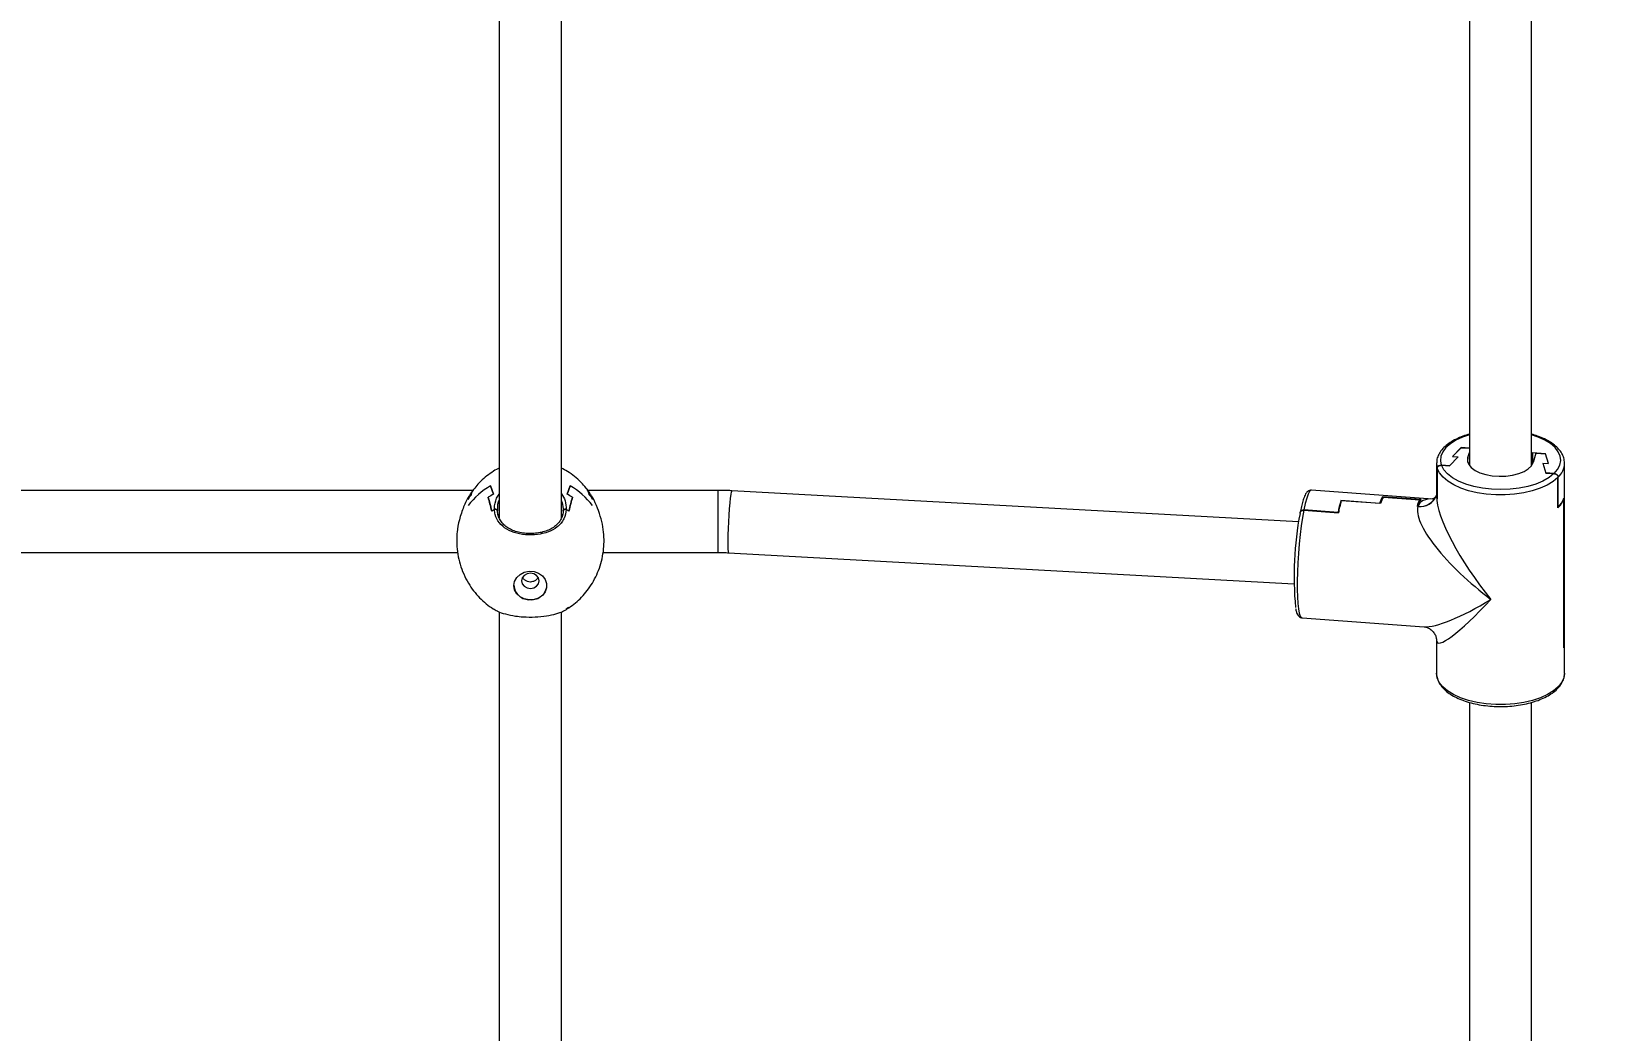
# Model space of a CAD drawing. Header units: millimetres. Extents: x -4213 to 6276, y -6120 to 3870.
# Drawn here: x -298.3 to 109.8, y -1444.6 to -1187.4 of the extents above; entities that cross this region are included whole.
import ezdxf

# ---------------------------------------------------------------- set-up
doc = ezdxf.new("R2010")
doc.units = ezdxf.units.MM
for name, color, linetype in [('DIKOM_ОБЪЕКТ', 7, 'Continuous'), ('DIKOM_РАЗМЕР_ЗОНА', 7, 'Continuous'), ('DIKOM_РАЗМЕР_ОБЪЕКТА', 7, 'Continuous')]:
    doc.layers.add(name, color=color, linetype=linetype)
doc.styles.add('style1', font='arial.ttf', dxfattribs={"width": 0.8})
doc.dimstyles.new('1-50', dxfattribs={"dimtxt": 300, "dimasz": 200, "dimexe": 100, "dimexo": 0, "dimgap": 100, "dimtad": 1, "dimtxsty": 'style1', "dimcen": 200, "dimclrd": 7, "dimclre": 7, "dimclrt": 7, "dimadec": 1, "dimazin": 2, "dimtfac": 1, "dimtmove": 0, "dimatfit": 2, "dimfxl": 0, "dimlwd": 25, "dimlwe": 18, "dimarcsym": 0})

# ---------------------------------------------------------------- blocks, each defined once
blk = doc.blocks.new('*D10')
at = {"layer": 'Defpoints', "color": 0, "transparency": 16777216}
for p in [(-1727.86, 1809.48), (-15.26, -2213.81), (5045.73, -2213.81)]:
    blk.add_point(p, dxfattribs=at)
at = {"layer": 'DIKOM_РАЗМЕР_ОБЪЕКТА', "color": 7, "lineweight": 18, "transparency": 16777216}
for p, q in [((-1727.86, 1809.48), (5145.73, 1809.48)), ((-15.26, -2213.81), (5145.73, -2213.81))]:
    blk.add_line(p, q, dxfattribs=at)
at = {"layer": 'DIKOM_РАЗМЕР_ОБЪЕКТА', "color": 7, "lineweight": 25, "transparency": 16777216}
blk.add_line((5045.73, 1609.48), (5045.73, -2013.81), dxfattribs=at)
at = {"layer": 'DIKOM_РАЗМЕР_ОБЪЕКТА', "color": 7, "transparency": 16777216}
for points in [[(5012.4, 1609.48), (5079.07, 1609.48), (5045.73, 1809.48)], [(5012.4, -2013.81), (5079.07, -2013.81), (5045.73, -2213.81)]]:
    blk.add_solid(points, dxfattribs=at)
at = {"layer": 'DIKOM_РАЗМЕР_ОБЪЕКТА', "color": 7, "transparency": 16777216, "insert": (4792.56, -133.86), "char_height": 300, "attachment_point": 5, "rotation": 90, "style": 'style1'}
blk.add_mtext('4000', dxfattribs=at)
blk = doc.blocks.new('*D11')
at = {"layer": 'Defpoints', "color": 0, "transparency": 16777216}
for p in [(-2152.13, 1385.22), (2355.18, -47.82), (2355.18, -4950.7)]:
    blk.add_point(p, dxfattribs=at)
at = {"layer": 'DIKOM_РАЗМЕР_ОБЪЕКТА', "color": 7, "lineweight": 18, "transparency": 16777216}
for p, q in [((-2152.13, 1385.22), (-2152.13, -5050.7)), ((2355.18, -47.82), (2355.18, -5050.7))]:
    blk.add_line(p, q, dxfattribs=at)
at = {"layer": 'DIKOM_РАЗМЕР_ОБЪЕКТА', "color": 7, "lineweight": 25, "transparency": 16777216}
blk.add_line((-1952.13, -4950.7), (2155.18, -4950.7), dxfattribs=at)
at = {"layer": 'DIKOM_РАЗМЕР_ОБЪЕКТА', "color": 7, "transparency": 16777216}
for points in [[(-1952.13, -4917.36), (-1952.13, -4984.03), (-2152.13, -4950.7)], [(2155.18, -4917.36), (2155.18, -4984.03), (2355.18, -4950.7)]]:
    blk.add_solid(points, dxfattribs=at)
at = {"layer": 'DIKOM_РАЗМЕР_ОБЪЕКТА', "color": 7, "transparency": 16777216, "insert": (229.85, -4697.52), "char_height": 300, "attachment_point": 5, "style": 'style1'}
blk.add_mtext('4500', dxfattribs=at)
blk = doc.blocks.new('*D12')
at = {"layer": 'Defpoints', "color": 0, "transparency": 16777216}
for p in [(-2081.42, 3870.14), (324.17, -3713.81), (6175.91, -3713.81)]:
    blk.add_point(p, dxfattribs=at)
at = {"layer": 'DIKOM_РАЗМЕР_ЗОНА', "color": 7, "lineweight": 18, "transparency": 16777216}
for p, q in [((-2081.42, 3870.14), (6275.91, 3870.14)), ((324.17, -3713.81), (6275.91, -3713.81))]:
    blk.add_line(p, q, dxfattribs=at)
at = {"layer": 'DIKOM_РАЗМЕР_ЗОНА', "color": 7, "lineweight": 25, "transparency": 16777216}
blk.add_line((6175.91, 3670.14), (6175.91, -3513.81), dxfattribs=at)
at = {"layer": 'DIKOM_РАЗМЕР_ЗОНА', "color": 7, "transparency": 16777216}
for points in [[(6142.57, 3670.14), (6209.24, 3670.14), (6175.91, 3870.14)], [(6142.57, -3513.81), (6209.24, -3513.81), (6175.91, -3713.81)]]:
    blk.add_solid(points, dxfattribs=at)
at = {"layer": 'DIKOM_РАЗМЕР_ЗОНА', "color": 7, "transparency": 16777216, "insert": (5922.73, -112.66), "char_height": 300, "attachment_point": 5, "rotation": 90, "style": 'style1'}
blk.add_mtext('7600', dxfattribs=at)
blk = doc.blocks.new('*D13')
at = {"layer": 'Defpoints', "color": 0, "transparency": 16777216}
for p in [(-4212.78, 1738.76), (3855.18, -47.82), (3855.18, -6019.79)]:
    blk.add_point(p, dxfattribs=at)
at = {"layer": 'DIKOM_РАЗМЕР_ЗОНА', "color": 7, "lineweight": 18, "transparency": 16777216}
for p, q in [((-4212.78, 1738.76), (-4212.78, -6119.79)), ((3855.18, -47.82), (3855.18, -6119.79))]:
    blk.add_line(p, q, dxfattribs=at)
at = {"layer": 'DIKOM_РАЗМЕР_ЗОНА', "color": 7, "lineweight": 25, "transparency": 16777216}
blk.add_line((-4012.78, -6019.79), (3655.18, -6019.79), dxfattribs=at)
at = {"layer": 'DIKOM_РАЗМЕР_ЗОНА', "color": 7, "transparency": 16777216}
for points in [[(-4012.78, -5986.46), (-4012.78, -6053.13), (-4212.78, -6019.79)], [(3655.18, -5986.46), (3655.18, -6053.13), (3855.18, -6019.79)]]:
    blk.add_solid(points, dxfattribs=at)
at = {"layer": 'DIKOM_РАЗМЕР_ЗОНА', "color": 7, "transparency": 16777216, "insert": (310.33, -5766.62), "char_height": 300, "attachment_point": 5, "style": 'style1'}
blk.add_mtext('8100', dxfattribs=at)

msp = doc.modelspace()

# ---------------------------------------------------------------- linework, layer by layer
at = {"layer": 'DIKOM_ОБЪЕКТ', "color": 7, "linetype": 'Continuous', "lineweight": 15}
for p, q in [((-177.821, -1075.546), (-177.821, -1312.726)), ((-161.821, -1312.71), (-161.821, -1075.549)), ((72.179, -1098.87), (72.179, -1299.161)), ((88.179, -1299.161), (88.179, -1098.875)), ((67.058, -1299.263), (69.301, -1296.945)), ((70.046, -1294.516), (67.818, -1296.836)), ((70.016, -1294.564), (67.818, -1296.836)), ((67.818, -1296.836), (69.301, -1296.945)), ((70.016, -1294.564), (72.179, -1294.724)), ((72.179, -1294.674), (70.046, -1294.516)), ((70.046, -1294.566), (70.046, -1294.516)), ((71.773, -1297.128), (72.179, -1295.807)), ((71.773, -1298.372), (71.773, -1297.128)), ((91.801, -1296.126), (88.438, -1295.877)), ((88.438, -1295.877), (88.438, -1298.737)), ((89.314, -1295.992), (88.584, -1298.372)), ((89.314, -1295.992), (91.801, -1296.176)), ((92.539, -1298.665), (91.801, -1296.126)), ((91.801, -1296.176), (91.801, -1296.126)), ((92.539, -1298.665), (91.801, -1296.176)), ((63.681, -1298.485), (63.679, -1298.621)), ((63.679, -1298.621), (63.679, -1306.373)), ((63.869, -1299.849), (63.869, -1307.601)), ((63.885, -1307.739), (63.885, -1299.9)), ((67.103, -1299.217), (64.908, -1299.055)), ((64.926, -1299.106), (67.058, -1299.263)), ((91.056, -1298.555), (92.539, -1298.665)), ((91.056, -1298.555), (91.809, -1301.095)), ((93.99, -1301.207), (91.794, -1301.044)), ((91.809, -1301.095), (93.941, -1301.253)), ((96.679, -1298.621), (96.662, -1298.261)), ((96.679, -1344.784), (96.679, -1298.621)), ((-184.625, -1305.549), (-405.024, -1305.549)), ((-179.322, -1306.562), (-180.071, -1304.422)), ((-180.071, -1304.422), (-179.322, -1306.562)), ((-159.572, -1304.422), (-160.321, -1306.562)), ((-160.321, -1306.562), (-159.572, -1304.422)), ((-121.524, -1305.549), (-155.024, -1305.549)), ((-154.966, -1305.712), (-154.637, -1306.674)), ((-121.524, -1305.549), (-121.524, -1321.549)), ((28.134, -1313.691), (-117.894, -1305.649)), ((62.668, -1307.781), (31.46, -1305.472)), ((94.982, -1310.04), (94.982, -1302.201)), ((95.028, -1309.907), (95.028, -1302.155)), ((-178.525, -1307.557), (-177.821, -1306.491)), ((49.03, -1308.946), (39.043, -1308.206)), ((39.043, -1308.206), (39.043, -1308.548)), ((49.277, -1308.964), (39.142, -1308.214)), ((59.663, -1307.924), (49.775, -1307.192)), ((49.775, -1307.192), (49.775, -1307.639)), ((49.985, -1307.265), (59.379, -1307.96)), ((58.918, -1309.677), (58.671, -1309.659)), ((59.379, -1308.43), (59.379, -1307.96)), ((63.679, -1306.46), (63.679, -1307.105)), ((63.885, -1307.602), (63.869, -1307.601)), ((95.028, -1309.907), (94.982, -1309.903)), ((96.494, -1307.668), (96.467, -1307.666)), ((96.494, -1345.992), (96.494, -1307.581)), ((96.494, -1307.668), (96.494, -1346.079)), ((-161.305, -1310.683), (-161.305, -1310.387)), ((29.497, -1310.66), (38.397, -1311.318)), ((38.313, -1311.235), (29.512, -1310.584)), ((38.313, -1311.235), (38.313, -1311.312)), ((-401.09, -1321.549), (-188.567, -1321.549)), ((-151.09, -1321.549), (-121.524, -1321.549)), ((-118.774, -1321.625), (26.945, -1329.65)), ((-177.821, -1336.847), (-177.821, -1574.026)), ((-161.821, -1574.011), (-161.821, -1336.85)), ((29.024, -1338.382), (60.494, -1340.711)), ((63.679, -1344.14), (63.679, -1352.623)), ((96.679, -1352.623), (96.679, -1344.871)), ((96.679, -1352.623), (96.676, -1352.762)), ((72.179, -1360.171), (72.179, -1560.462)), ((88.179, -1560.462), (88.179, -1360.176))]:
    msp.add_line(p, q, dxfattribs=at)
at = {"layer": 'DIKOM_ОБЪЕКТ', "color": 7, "linetype": 'Continuous', "lineweight": 15, "flags": 128}
for points in [[(72.179, -1291.228), (70.394, -1291.844), (68.693, -1292.637), (67.255, -1293.546), (66.112, -1294.552), (65.291, -1295.631), (64.811, -1296.758), (64.682, -1297.908), (64.908, -1299.055)], [(93.99, -1301.207), (94.893, -1300.144), (95.459, -1299.026), (95.676, -1297.88), (95.539, -1296.73), (95.05, -1295.603), (94.221, -1294.526), (93.07, -1293.523), (91.625, -1292.616), (89.918, -1291.826), (88.179, -1291.228)], [(71.773, -1297.128), (71.694, -1298), (71.985, -1298.862), (72.634, -1299.674), (73.613, -1300.403), (74.879, -1301.015), (76.377, -1301.485), (78.041, -1301.792), (79.798, -1301.922), (81.572, -1301.87), (83.285, -1301.637), (84.862, -1301.235), (86.234, -1300.681), (87.342, -1299.998), (88.137, -1299.217), (88.584, -1298.372)], [(88.179, -1295.846), (88.28, -1295.861), (88.438, -1295.877)], [(63.679, -1298.621), (63.679, -1298.639), (63.869, -1299.849)], [(94.982, -1302.201), (93.741, -1303.238), (92.2, -1304.174), (90.395, -1304.987), (88.364, -1305.66), (86.153, -1306.177), (83.81, -1306.529), (81.388, -1306.706), (78.938, -1306.704), (76.516, -1306.525), (74.175, -1306.172), (71.966, -1305.652), (69.938, -1304.977), (68.136, -1304.163), (66.599, -1303.226), (65.361, -1302.187), (64.45, -1301.07), (63.885, -1299.9)], [(93.941, -1301.253), (92.673, -1302.257), (91.104, -1303.152), (89.272, -1303.917), (87.221, -1304.534), (85.001, -1304.987), (82.664, -1305.267), (80.268, -1305.365), (77.87, -1305.28), (75.527, -1305.014), (73.296, -1304.573), (71.231, -1303.968), (69.381, -1303.213), (67.791, -1302.327), (66.499, -1301.331), (65.536, -1300.248), (64.926, -1299.106)], [(-117.894, -1305.649), (-117.921, -1305.661), (-118.035, -1305.939), (-118.163, -1306.577), (-118.299, -1307.546), (-118.437, -1308.799), (-118.57, -1310.279), (-118.692, -1311.915), (-118.797, -1313.632), (-118.88, -1315.349), (-118.938, -1316.987), (-118.968, -1318.467), (-118.968, -1319.722), (-118.938, -1320.692), (-118.88, -1321.333), (-118.797, -1321.613), (-118.774, -1321.625)], [(31.46, -1305.472), (31.3, -1305.504), (30.958, -1305.843), (30.6, -1306.54), (30.235, -1307.579), (29.869, -1308.937), (29.512, -1310.584)], [(29.497, -1310.66), (29.157, -1312.569), (28.841, -1314.687), (28.556, -1316.965), (28.309, -1319.354), (28.105, -1321.8), (27.948, -1324.249), (27.842, -1326.647), (27.79, -1328.939), (27.792, -1331.075), (27.849, -1333.008), (27.959, -1334.694), (28.12, -1336.097), (28.328, -1337.183), (28.578, -1337.931), (28.866, -1338.322), (29.024, -1338.382)], [(-174.072, -1330.088), (-173.883, -1328.997), (-173.333, -1328.003), (-172.471, -1327.194), (-171.374, -1326.642), (-170.139, -1326.397), (-168.876, -1326.479), (-167.696, -1326.882), (-166.706, -1327.57), (-165.992, -1328.482), (-165.619, -1329.536), (-165.619, -1330.64), (-165.992, -1331.694), (-166.706, -1332.606), (-167.696, -1333.294), (-168.876, -1333.697), (-170.139, -1333.779), (-171.374, -1333.534), (-172.471, -1332.982), (-173.333, -1332.173), (-173.883, -1331.179), (-174.072, -1330.088)], [(-169.821, -1330.829), (-168.96, -1330.68), (-168.231, -1330.255), (-167.743, -1329.62), (-167.572, -1328.87), (-167.743, -1328.12), (-168.231, -1327.484), (-168.96, -1327.059), (-169.821, -1326.91), (-170.683, -1327.059), (-171.412, -1327.484), (-171.9, -1328.12), (-172.071, -1328.87), (-171.9, -1329.62), (-171.412, -1330.255), (-170.683, -1330.68), (-169.821, -1330.829)], [(96.676, -1352.762), (96.499, -1353.815), (95.954, -1354.999), (95.056, -1356.128), (93.825, -1357.18), (92.288, -1358.129), (90.48, -1358.955), (88.442, -1359.64), (86.218, -1360.167), (83.859, -1360.525), (81.417, -1360.707), (78.948, -1360.707), (76.507, -1360.526), (74.147, -1360.169), (71.923, -1359.642), (69.884, -1358.958), (68.075, -1358.133), (66.537, -1357.184), (65.305, -1356.132), (64.405, -1355.003), (63.859, -1353.82), (63.679, -1352.623)]]:
    msp.add_lwpolyline(points, dxfattribs=at)
at = {"layer": 'DIKOM_ОБЪЕКТ', "color": 7, "linetype": 'Continuous', "lineweight": 15}
for centre, radius, start, end in [((91.76, -1298.476), 4.921, 311.62351, 358.31096), ((-171.404, -1320.176), 17.981, 118.81824, 143.29366), ((-168.239, -1320.176), 17.981, 36.70634, 61.18176), ((-167.545, -1314.37), 15.31, 37.50566, 38.83472), ((-172.463, -1316.993), 16.242, 140.55491, 145.83316), ((-170.562, -1323.595), 19.154, 117.21507, 121.94569), ((-169.07, -1323.575), 19.131, 58.05146, 62.78778), ((-167.18, -1316.993), 16.242, 34.16684, 39.44509), ((68.984, -1317.026), 31.213, 163.58753, 169.30878), ((69.397, -1317.114), 31.537, 163.6081, 169.41108), ((55.421, -1310.626), 6.608, 148.69668, 165.27147), ((56.03, -1310.779), 6.993, 149.82731, 164.9518), ((65.417, -1311.471), 6.985, 149.82261, 164.96335), ((59.476, -1305.2), 4.512, 262.90206, 339.33015), ((59.537, -1305.298), 4.423, 261.95567, 339.58903), ((65.309, -1311.358), 6.608, 148.69668, 165.27147), ((67.769, -1306.368), 4.091, 180.07975, 197.54302), ((67.783, -1306.453), 4.104, 180.09961, 198.25095), ((90.978, -1305.82), 5.818, 313.49653, 341.47766), ((91.013, -1305.75), 5.779, 314.01606, 341.53657), ((-170.398, -1326.276), 18.013, 118.76904, 121.38927), ((-169.318, -1326.404), 18.16, 58.62532, 61.22467), ((112.535, -1327.643), 85.563, 169.12711, 185.42592), ((-170.114, -1329.746), 3.966, 183.66524, 274.22284), ((-169.529, -1329.746), 3.966, 265.77539, 356.33653), ((-169.165, -1320.399), 17.855, 298.75315, 301.39686), ((92.576, -1344.777), 4.103, 342.77265, 359.89318), ((92.568, -1344.863), 4.11, 342.78822, 359.8793)]:
    msp.add_arc(centre, radius, start, end, dxfattribs=at)
for centre, major_axis, ratio, start_param, end_param in [((80.179, -1325.622), (20.83, -16.769), 0.2931183, 3.2582357, 4.8290321), ((80.179, -1325.622), (20.83, -16.769), 0.2931183, 2.739863, 3.2582357), ((80.179, -1325.622), (-15.548, 21.096), 0.2617599, 0.3292647, 0.3412619), ((80.179, -1325.622), (-15.548, 21.096), 0.2617599, 0.3412619, 1.7625369), ((-169.821, -1312.717), (8.5, 0), 0.346112, 2.7968915, 2.9562554), ((-169.821, -1312.717), (8.5, 0), 0.346112, 0.1870179, 0.3447012), ((80.179, -1325.622), (21.183, 14.42), 0.2116084, 3.4017957, 4.4542193), ((80.179, -1325.622), (16.284, 19.132), 0.1389714, 2.9797448, 4.4010199)]:
    msp.add_ellipse(centre, major_axis=major_axis, ratio=ratio, start_param=start_param, end_param=end_param, dxfattribs=at)
for points, knots in [([(72.179, -1291.069), (71.606, -1291.24), (70.374, -1291.609), (68.695, -1292.344), (67.136, -1293.23), (65.826, -1294.241), (64.788, -1295.361), (64.082, -1296.571), (63.717, -1297.623), (63.721, -1298.257), (63.722, -1298.46)], [0, 0, 0, 0, 0.1185317, 0.2553069, 0.3927685, 0.530914, 0.6691172, 0.8055126, 0.9377492, 1, 1, 1, 1]), ([(96.62, -1298.196), (96.605, -1297.962), (96.561, -1297.321), (96.144, -1296.307), (95.422, -1295.182), (94.397, -1294.126), (93.097, -1293.15), (91.534, -1292.282), (89.891, -1291.575), (88.702, -1291.227), (88.179, -1291.074)], [0, 0, 0, 0, 0.0737134, 0.2023908, 0.3333912, 0.4686715, 0.6075939, 0.7482616, 0.8890725, 1, 1, 1, 1]), ([(-177.821, -1299.809), (-177.902, -1299.845), (-178.585, -1300.152), (-179.812, -1300.921), (-181.483, -1302.151), (-182.963, -1303.508), (-183.791, -1304.516), (-184.161, -1304.967)], [0, 0, 0, 0, 0.0320015, 0.2707767, 0.5226489, 0.7865807, 1, 1, 1, 1]), ([(-155.48, -1304.965), (-155.891, -1304.469), (-156.789, -1303.387), (-158.406, -1301.953), (-160.106, -1300.707), (-161.297, -1300.09), (-161.821, -1299.817)], [0, 0, 0, 0, 0.2358071, 0.5145477, 0.7860944, 1, 1, 1, 1]), ([(63.869, -1299.849), (63.877, -1299.765), (63.895, -1299.587), (64.045, -1299.35), (64.282, -1299.165), (64.582, -1299.055), (64.802, -1299.055), (64.908, -1299.055)], [0, 0, 0, 0, 0.1812466, 0.3816668, 0.58669, 0.8002893, 1, 1, 1, 1]), ([(63.885, -1299.9), (63.885, -1299.89), (63.886, -1299.787), (63.934, -1299.594), (64.101, -1299.359), (64.356, -1299.187), (64.645, -1299.101), (64.843, -1299.104), (64.926, -1299.106)], [0, 0, 0, 0, 0.02108, 0.2210092, 0.4213401, 0.6274764, 0.8430573, 1, 1, 1, 1]), ([(93.941, -1301.253), (94.038, -1301.267), (94.259, -1301.298), (94.538, -1301.438), (94.772, -1301.641), (94.932, -1301.881), (94.981, -1302.086), (94.982, -1302.191), (94.982, -1302.201)], [0, 0, 0, 0, 0.1826685, 0.4148542, 0.5692168, 0.7739071, 0.9788174, 1, 1, 1, 1]), ([(93.99, -1301.207), (94.003, -1301.208), (94.14, -1301.219), (94.398, -1301.287), (94.713, -1301.48), (94.907, -1301.713), (95.01, -1301.944), (95.022, -1302.081), (95.028, -1302.155)], [0, 0, 0, 0, 0.0260763, 0.2583716, 0.4882182, 0.7092286, 0.84349, 1, 1, 1, 1]), ([(-184.161, -1304.967), (-184.273, -1305.094), (-184.636, -1305.502), (-184.924, -1305.965), (-185.122, -1306.284)], [0, 0, 0, 0, 0.3095202, 1, 1, 1, 1]), ([(-185.006, -1306.674), (-184.928, -1306.354), (-184.788, -1305.776), (-184.354, -1305.217), (-184.16, -1304.968)], [0, 0, 0, 0, 0.5547633, 1, 1, 1, 1]), ([(-185.006, -1306.674), (-184.928, -1306.354), (-184.788, -1305.776), (-184.354, -1305.217), (-184.16, -1304.968)], [0, 0, 0, 0, 0.5547633, 1, 1, 1, 1]), ([(-154.637, -1306.674), (-154.715, -1306.354), (-154.855, -1305.776), (-155.289, -1305.217), (-155.483, -1304.967)], [0, 0, 0, 0, 0.5546891, 1, 1, 1, 1]), ([(-154.535, -1306.264), (-154.748, -1305.923), (-155.031, -1305.467), (-155.39, -1305.066), (-155.48, -1304.965)], [0, 0, 0, 0, 0.7490772, 1, 1, 1, 1]), ([(-117.894, -1305.649), (-118.601, -1305.616), (-119.81, -1305.559), (-121.021, -1305.552), (-121.524, -1305.549)], [0, 0, 0, 0, 0.5852569, 1, 1, 1, 1]), ([(31.447, -1305.494), (31.263, -1305.498), (30.872, -1305.508), (30.438, -1305.82), (30.09, -1306.218), (29.804, -1306.708), (29.622, -1307.197), (29.539, -1307.42)], [0, 0, 0, 0, 0.1488586, 0.3160148, 0.505955, 0.7738685, 1, 1, 1, 1]), ([(-185.114, -1306.29), (-185.299, -1306.544), (-185.93, -1307.417), (-186.816, -1309.285), (-187.619, -1311.409), (-188.273, -1313.597), (-188.715, -1315.765), (-188.77, -1317.152), (-188.786, -1317.545)], [0, 0, 0, 0, 0.1110255, 0.3805691, 0.5140755, 0.6521267, 0.9015342, 1, 1, 1, 1]), ([(-179.78, -1310.9), (-179.929, -1310.247), (-180.23, -1308.932), (-180.54, -1307.874), (-180.696, -1307.342)], [0, 0, 0, 0, 0.4964861, 1, 1, 1, 1]), ([(-180.696, -1307.342), (-180.542, -1307.867), (-180.232, -1308.923), (-179.931, -1310.238), (-179.78, -1310.9)], [0, 0, 0, 0, 0.496578, 1, 1, 1, 1]), ([(-179.067, -1310.487), (-179.07, -1310.398), (-179.101, -1309.427), (-178.799, -1308.447), (-178.525, -1307.557)], [0, 0, 0, 0, 0.0913875, 1, 1, 1, 1]), ([(-177.821, -1307.961), (-177.822, -1307.961), (-178.301, -1308.76), (-178.351, -1309.795), (-178.312, -1310.764), (-178.307, -1310.9)], [0, 0, 0, 0, 0.000428, 0.8605282, 1, 1, 1, 1]), ([(-161.821, -1306.406), (-161.453, -1307.007), (-160.651, -1308.316), (-160.602, -1309.725), (-160.576, -1310.487)], [0, 0, 0, 0, 0.459698, 1, 1, 1, 1]), ([(-161.336, -1310.9), (-161.308, -1310.12), (-161.274, -1309.181), (-161.742, -1308.306), (-161.821, -1308.158)], [0, 0, 0, 0, 0.8306311, 1, 1, 1, 1]), ([(-158.946, -1307.342), (-159.101, -1307.867), (-159.411, -1308.923), (-159.712, -1310.238), (-159.863, -1310.9)], [0, 0, 0, 0, 0.4965796, 1, 1, 1, 1]), ([(-159.863, -1310.9), (-159.714, -1310.247), (-159.413, -1308.932), (-159.103, -1307.874), (-158.946, -1307.342)], [0, 0, 0, 0, 0.4964844, 1, 1, 1, 1]), ([(-150.847, -1317.576), (-150.911, -1316.722), (-151.044, -1314.969), (-151.772, -1312.09), (-152.8, -1309.314), (-153.801, -1307.277), (-154.378, -1306.485), (-154.537, -1306.266)], [0, 0, 0, 0, 0.2062283, 0.423782, 0.6523963, 0.9038177, 1, 1, 1, 1]), ([(29.539, -1307.42), (29.497, -1307.521), (29.321, -1307.948), (29.043, -1308.965), (28.75, -1310.188), (28.589, -1311.017), (28.538, -1311.279)], [0, 0, 0, 0, 0.1147127, 0.4856676, 0.8379972, 1, 1, 1, 1]), ([(63.699, -1306.788), (63.689, -1306.819), (63.661, -1306.903), (63.45, -1307.268), (63.025, -1307.641), (62.651, -1307.793), (62.629, -1307.794), (62.62, -1307.795)], [0, 0, 0, 0, 0.1277399, 0.3487624, 0.6104943, 0.8345212, 1, 1, 1, 1]), ([(-179.067, -1310.487), (-179.019, -1310.466), (-178.924, -1310.424), (-178.762, -1310.418), (-178.607, -1310.457), (-178.471, -1310.539), (-178.366, -1310.66), (-178.314, -1310.787), (-178.309, -1310.87), (-178.307, -1310.9)], [0, 0, 0, 0, 0.1453511, 0.2907602, 0.4346249, 0.5821599, 0.7385359, 0.9061869, 1, 1, 1, 1]), ([(-178.307, -1310.9), (-178.313, -1310.843), (-178.326, -1310.73), (-178.424, -1310.581), (-178.567, -1310.473), (-178.736, -1310.42), (-178.904, -1310.422), (-179.012, -1310.457), (-179.062, -1310.484), (-179.067, -1310.487)], [0, 0, 0, 0, 0.1776304, 0.3554487, 0.5284447, 0.6893443, 0.8388245, 0.9830848, 1, 1, 1, 1]), ([(-160.576, -1310.487), (-160.708, -1311.304), (-160.981, -1312.988), (-162.722, -1315.029), (-164.985, -1316.256), (-167.553, -1316.937), (-170.317, -1317.134), (-173.363, -1316.71), (-176.008, -1315.642), (-177.95, -1313.961), (-178.891, -1312.134), (-179.021, -1310.918), (-179.067, -1310.487)], [0, 0, 0, 0, 0.1114345, 0.2293608, 0.3390154, 0.4101121, 0.5167125, 0.6232585, 0.7293928, 0.8348021, 0.9414158, 1, 1, 1, 1]), ([(-162.658, -1314.016), (-162.955, -1314.32), (-163.555, -1314.934), (-164.774, -1315.651), (-166.168, -1316.2), (-167.701, -1316.55), (-169.309, -1316.708), (-170.937, -1316.672), (-172.524, -1316.442), (-174.003, -1316.021), (-175.322, -1315.417), (-176.428, -1314.639), (-177.311, -1313.707), (-177.923, -1312.625), (-178.252, -1311.661), (-178.266, -1311.05), (-178.271, -1310.863)], [0, 0, 0, 0, 0.0734672, 0.1484207, 0.2227925, 0.2967668, 0.3704869, 0.444561, 0.5185349, 0.5924176, 0.665697, 0.7389654, 0.8125474, 0.8881428, 0.9655736, 1, 1, 1, 1]), ([(-161.373, -1310.862), (-161.387, -1311.13), (-161.426, -1311.836), (-161.856, -1312.883), (-162.288, -1313.675), (-162.642, -1314.002), (-162.658, -1314.016)], [0, 0, 0, 0, 0.2315386, 0.6116482, 0.982894, 1, 1, 1, 1]), ([(-160.576, -1310.487), (-160.624, -1310.466), (-160.719, -1310.424), (-160.881, -1310.418), (-161.036, -1310.457), (-161.172, -1310.539), (-161.277, -1310.66), (-161.329, -1310.787), (-161.334, -1310.87), (-161.336, -1310.9)], [0, 0, 0, 0, 0.1453549, 0.2907679, 0.4346364, 0.5821753, 0.7385555, 0.9061748, 1, 1, 1, 1]), ([(-161.336, -1310.9), (-161.33, -1310.843), (-161.317, -1310.73), (-161.219, -1310.581), (-161.076, -1310.473), (-160.907, -1310.42), (-160.739, -1310.422), (-160.631, -1310.457), (-160.581, -1310.484), (-160.576, -1310.487)], [0, 0, 0, 0, 0.1776304, 0.3554487, 0.5284447, 0.6893443, 0.8388245, 0.9830848, 1, 1, 1, 1]), ([(28.508, -1311.504), (28.514, -1311.432), (28.527, -1311.253), (28.658, -1310.994), (28.877, -1310.799), (29.138, -1310.684), (29.342, -1310.652), (29.473, -1310.659), (29.497, -1310.66)], [0, 0, 0, 0, 0.1531556, 0.3858199, 0.6118575, 0.753395, 0.9536638, 1, 1, 1, 1]), ([(28.523, -1311.426), (28.531, -1311.339), (28.549, -1311.145), (28.703, -1310.88), (28.96, -1310.677), (29.247, -1310.581), (29.436, -1310.583), (29.512, -1310.584)], [0, 0, 0, 0, 0.187157, 0.418705, 0.642916, 0.8564566, 1, 1, 1, 1]), ([(-188.773, -1317.545), (-188.794, -1318.146), (-188.846, -1319.629), (-188.566, -1321.992), (-187.977, -1324.592), (-187.055, -1327.113), (-185.869, -1329.414), (-184.475, -1331.456), (-182.942, -1333.226), (-181.238, -1334.76), (-179.714, -1335.889), (-178.716, -1336.413), (-178.382, -1336.589)], [0, 0, 0, 0, 0.0794392, 0.196113, 0.3134956, 0.4312096, 0.5490869, 0.6530036, 0.7548034, 0.8542954, 0.9512195, 1, 1, 1, 1]), ([(-161.234, -1336.591), (-160.776, -1336.334), (-159.711, -1335.736), (-158.16, -1334.557), (-156.568, -1333.081), (-155.1, -1331.364), (-153.79, -1329.428), (-152.677, -1327.292), (-151.793, -1324.981), (-151.174, -1322.529), (-150.823, -1320.041), (-150.839, -1318.379), (-150.847, -1317.576)], [0, 0, 0, 0, 0.0681388, 0.1583078, 0.2527951, 0.3513181, 0.4535957, 0.5593361, 0.668192, 0.7797633, 0.8936044, 1, 1, 1, 1]), ([(-121.524, -1321.549), (-120.986, -1321.554), (-120.068, -1321.561), (-119.153, -1321.606), (-118.774, -1321.625)], [0, 0, 0, 0, 0.5852502, 1, 1, 1, 1]), ([(-169.821, -1329.159), (-170.071, -1329.136), (-170.569, -1329.088), (-171.218, -1328.713), (-171.645, -1328.326), (-171.762, -1328.053), (-171.786, -1327.995)], [0, 0, 0, 0, 0.3039747, 0.6077224, 0.9177077, 1, 1, 1, 1]), ([(-167.846, -1327.969), (-167.886, -1328.055), (-168.026, -1328.355), (-168.488, -1328.765), (-169.134, -1329.102), (-169.606, -1329.141), (-169.821, -1329.159)], [0, 0, 0, 0, 0.1241301, 0.4290701, 0.7402831, 1, 1, 1, 1]), ([(-178.375, -1336.577), (-178.306, -1336.63), (-177.992, -1336.873), (-176.34, -1337.404), (-174.011, -1337.899), (-171.37, -1338.187), (-168.597, -1338.224), (-165.6, -1337.907), (-163.15, -1337.356), (-161.65, -1336.859), (-161.323, -1336.628), (-161.245, -1336.573)], [0, 0, 0, 0, 0.0414489, 0.1888579, 0.3269009, 0.417384, 0.5531553, 0.688766, 0.8236896, 0.9579138, 1, 1, 1, 1]), ([(27.372, -1335.982), (27.394, -1336.114), (27.485, -1336.645), (27.673, -1337.202), (27.964, -1337.771), (28.339, -1338.152), (28.767, -1338.397), (29.001, -1338.365), (29.037, -1338.36)], [0, 0, 0, 0, 0.1084372, 0.4344667, 0.6488636, 0.8144565, 0.97148, 1, 1, 1, 1]), ([(60.548, -1340.721), (60.588, -1340.723), (60.731, -1340.73), (61.277, -1340.856), (62.086, -1341.253), (62.894, -1341.983), (63.43, -1342.866), (63.656, -1343.656), (63.667, -1343.957), (63.672, -1344.089)], [0, 0, 0, 0, 0.0570492, 0.2037839, 0.3730711, 0.5485675, 0.7214446, 0.8785613, 1, 1, 1, 1]), ([(63.701, -1352.382), (63.694, -1352.429), (63.618, -1352.882), (63.781, -1353.753), (64.198, -1354.938), (64.94, -1356.062), (65.959, -1357.119), (67.261, -1358.094), (68.82, -1358.965), (70.601, -1359.713), (72.562, -1360.322), (74.664, -1360.785), (76.868, -1361.095), (79.131, -1361.248), (81.413, -1361.241), (83.672, -1361.076), (85.866, -1360.754), (87.954, -1360.28), (89.898, -1359.66), (91.664, -1358.903), (93.22, -1358.015), (94.531, -1357.004), (95.569, -1355.884), (96.275, -1354.674), (96.64, -1353.623), (96.636, -1352.989), (96.635, -1352.787)], [0, 0, 0, 0, 0.0047839, 0.0462223, 0.0874262, 0.1293728, 0.1726911, 0.2171766, 0.2622191, 0.3073109, 0.3522656, 0.3970778, 0.441776, 0.4864019, 0.5309997, 0.5756049, 0.6202494, 0.6649754, 0.7098296, 0.7548643, 0.8001242, 0.8456093, 0.8911123, 0.9360211, 0.9795607, 1, 1, 1, 1])]:
    msp.add_open_spline(points, degree=3, knots=knots, dxfattribs=at)

# ---------------------------------------------------------------- dimensions: what is measured, and where the dimension line sits
at = {"layer": 'DIKOM_РАЗМЕР_ЗОНА'}
dim = msp.add_linear_dim(base=(6175.905, -3713.814), p1=(-2081.415, 3870.14), p2=(324.174, -3713.814), angle=90, text='7600', dimstyle='1-50', dxfattribs=at)
dim.commit()
dim.dimension.update_dxf_attribs({"geometry": '*D12', "text_midpoint": (6175.905, -112.661), "dimtype": 160})
dim = msp.add_linear_dim(base=(3855.179, -6019.794), p1=(-4212.782, 1738.764), p2=(3855.179, -47.824), text='8100', dimstyle='1-50', dxfattribs=at)
dim.commit()
dim.dimension.update_dxf_attribs({"geometry": '*D13', "text_midpoint": (310.333, -6019.794), "dimtype": 160})
at = {"layer": 'DIKOM_РАЗМЕР_ОБЪЕКТА'}
dim = msp.add_linear_dim(base=(5045.733, -2213.814), p1=(-1727.861, 1809.479), p2=(-15.262, -2213.814), angle=90, text='4000', dimstyle='1-50', dxfattribs=at)
dim.commit()
dim.dimension.update_dxf_attribs({"geometry": '*D10', "text_midpoint": (5045.733, -133.859), "dimtype": 160})
dim = msp.add_linear_dim(base=(2355.179, -4950.697), p1=(-2152.125, 1385.215), p2=(2355.179, -47.824), text='4500', dimstyle='1-50', dxfattribs=at)
dim.commit()
dim.dimension.update_dxf_attribs({"geometry": '*D11', "text_midpoint": (229.847, -4950.697), "dimtype": 160})

doc.saveas('drawing.dxf')
